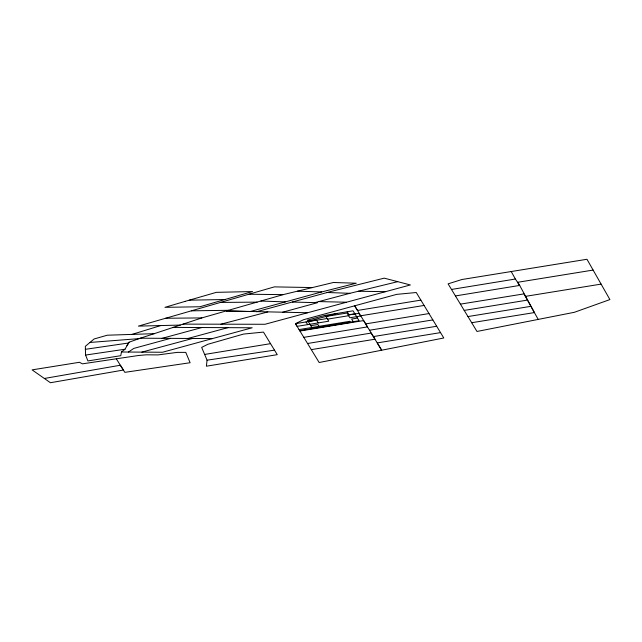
<?xml version="1.0" encoding="UTF-8"?>
<svg xmlns="http://www.w3.org/2000/svg" width="642" height="642" viewBox="0 0 642 642"><rect width="100%" height="100%" fill="white"/><g stroke="black" fill="none" stroke-linecap="round" stroke-linejoin="round"><path stroke-width="0.96" d="M173.043 327.396L252.194 327.781L212.422 338.591L140.325 338.206L129.09 342.186L124.997 349.232L121.458 352.001L120.776 355.684L87.914 360.94L85.571 355.058L85.338 346.327L94.117 338.968L107.278 335.212L154.257 333.663L201.829 317.918L283.122 294.638L333.367 282.504L356.254 283.218L321.634 291.941L250.131 311.555L226.345 310.937L307.43 312.75M207.061 360.186L206.379 366.205L277.256 354.665L263.477 332.091L243.583 334.065L207.847 344.281L201.668 347.41L207.061 360.186L274.503 350.155M126.883 345.669L129.09 342.186M128.4 352.041L133.833 348.397L170.467 338.382M160.733 325.558L131.417 334.586M154.257 333.663L139.025 338.631L90.097 342.443M180.258 325.077L138.407 326.112L274.367 286.878L312.526 287.568M256.704 311.707L331.416 291.364L384.229 278.155L410.366 284.952L265.01 324.274L183.098 324.13M282.705 312.205L317.541 302.687L292.439 302.053M212.422 338.591L162.53 352.249L121.458 352.001M162.001 338.358L201.965 327.516M227.886 327.645L187.889 338.486L192.431 338.495L141.874 352.121M308.136 321.297L337.09 313.416M315.142 302.559L349.898 293.306L397.719 281.669M220.968 324.194L267.826 311.924M44.354 378.475L120.351 365.234L123.392 370.057L50.421 382.728L32.1 369.872L79.464 362.289L82.433 363.845L138.52 355.491L146.199 354.817L158.101 354.898L177.192 352.378L185.779 352.378L190.12 362.73L124.837 372.344L116.29 358.798M299.95 331.031L363.629 320.575L381.669 350.211L377.223 342.916L440.54 332.612M451.478 289.454L515.365 279.029L519.683 285.425L534.401 312.574L471.693 322.717L448.092 283.844L461.935 279.511L586.973 259.272L609.9 299.573L574.413 312.285L476.966 331.465L471.693 322.717M420.871 300.119L357.506 310.455L354.673 305.801L367.489 326.898L303.81 337.347M455.427 295.938L519.683 285.425L517.572 282.303L593.12 270.073M308.184 321.377L315.254 320.222L314.805 319.483M354.874 313.786L349.031 314.732L347.234 311.763M327.139 318.512L295.472 323.664L297.102 326.345L328.768 321.201L325.895 316.458L347.009 313.031L349.882 317.766L360.435 316.049L358.806 313.36L348.253 315.078M327.524 319.146L348.638 315.712M360.716 315.776L424.089 305.448L443.791 337.989L319.162 362.513L295.456 323.664L303.538 319.716L396.668 294.373L416.265 292.511L424.089 305.448M310.784 325.671L317.862 324.523L319.467 327.171M357.474 318.079L351.639 319.026L353.244 321.682M365.643 323.897L428.992 313.569M464.182 310.407L527.451 300.095L538.197 319.411M204.629 354.44L270.539 343.663M369.519 330.237L432.852 319.909M307.558 343.494L371.237 333.054L374.968 339.209L311.306 349.633M373.379 336.577L436.696 326.256M460.394 304.139L523.936 293.892L527.451 300.095M525.365 296.371L601.105 284.109M467.906 316.57L530.95 306.33M85.571 355.058L124.997 349.232M85.274 349.336L128.585 342.988M189.246 300.175L224.925 299.517M191.364 310.832L228.536 310.295M165.716 318.255L201.829 317.918M220.326 302.422L257.097 302.141M249.104 294.237L283.122 294.638M358.364 291.243L385.385 291.669M318.793 301.588L346.255 302.213M297.431 291.187L321.634 291.941M327.139 292.503L349.898 293.306M260.885 301.042L285.329 301.892M324.395 325.446L325.045 326.521M316.586 320.23L318.215 322.91M306.033 321.947L307.662 324.627M511.209 271.534L515.365 279.029M184.904 301.435L164.954 307.341L199.935 306.756L252.515 291.54L216.314 292.351L184.904 301.435M324.9 315.399L307.438 320.149L312.389 328.327L359.087 320.727L353.076 310.816L324.9 315.399M349.721 321.329L299.06 329.571L299.71 330.638L350.372 322.404L349.721 321.329"/></g></svg>
